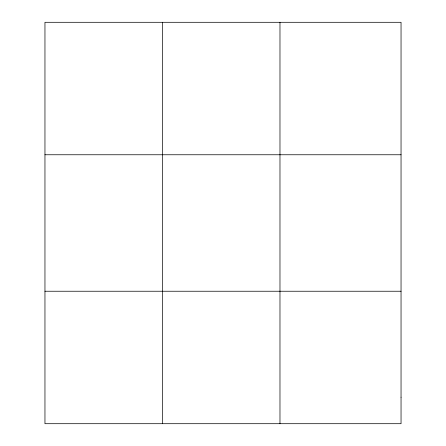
<?xml version="1.0" encoding="UTF-8"?>
<svg xmlns="http://www.w3.org/2000/svg" width="446" height="446" viewBox="0 0 446 446"><rect width="100%" height="100%" fill="white"/><g stroke="black" fill="none" stroke-linecap="round" stroke-linejoin="round"><path stroke-width="0.67" d="M162.467 423.7L162.467 22.3M279.976 423.7L279.976 22.3M44.957 154.762L401.043 154.762M44.957 291.238L401.043 291.238M401.043 397.208L401.043 423.7L44.957 423.7L44.957 22.3L401.043 22.3L401.043 397.208"/></g></svg>
